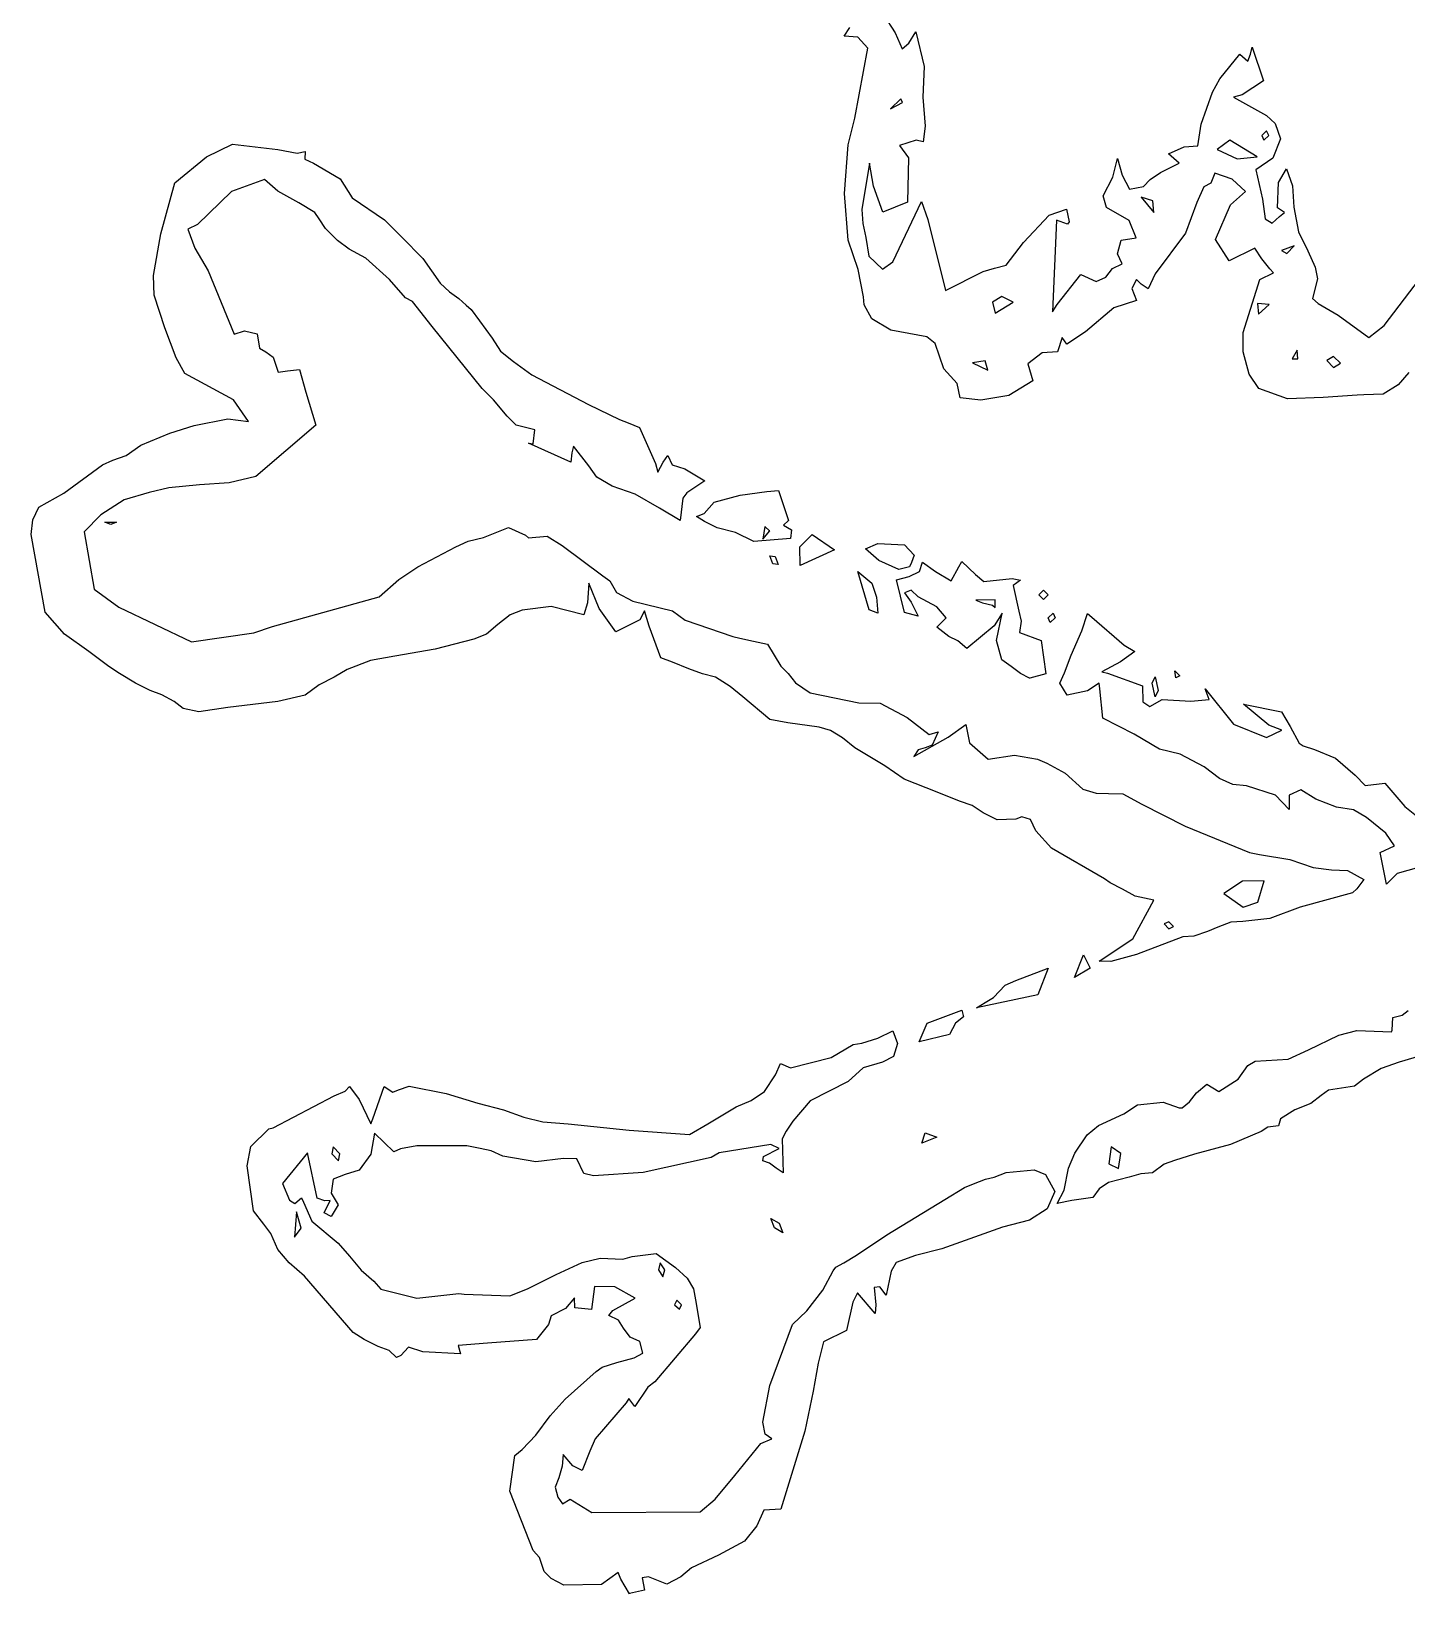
# Model space of a CAD drawing. Extents: x -16 to 63, y -3 to 108.
# Drawn here: x 42.223 to 44.127, y 84.247 to 86.411 of the extents above; entities that cross this region are included whole.
import ezdxf

# ---------------------------------------------------------------- set-up
doc = ezdxf.new("R2010")
doc.units = 0

msp = doc.modelspace()

# ---------------------------------------------------------------- linework, layer by layer
at = {"layer": 'Layer 1'}
for p, q in [((43.402701, 86.433961), (43.418759, 86.409097)), ((43.348147, 86.404519), (43.35619, 86.41657)), ((43.367225, 86.403108), (43.348147, 86.404519)), ((43.380998, 86.387586), (43.367225, 86.403108)), ((43.418759, 86.409097), (43.428411, 86.38666)), ((43.428411, 86.38666), (43.438063, 86.394929)), ((43.438063, 86.394929), (43.44763, 86.410565)), ((43.44763, 86.410565), (43.458947, 86.36235)), ((43.363302, 86.290874), (43.380998, 86.387586)), ((43.868486, 86.345377), (43.896426, 86.379322)), ((43.896426, 86.379322), (43.907432, 86.36967)), ((43.907432, 86.36967), (43.911045, 86.379322)), ((43.911045, 86.379322), (43.913303, 86.388974)), ((43.913303, 86.388974), (43.929079, 86.342362)), ((43.458947, 86.36235), (43.457254, 86.320098)), ((43.84286, 86.282435), (43.85858, 86.326947)), ((43.85858, 86.326947), (43.868486, 86.345377)), ((43.929079, 86.342362), (43.899454, 86.323087)), ((43.426791, 86.317519), (43.412341, 86.303746)), ((43.412341, 86.303746), (43.42902, 86.312636)), ((43.429049, 86.312636), (43.426791, 86.317519)), ((43.42902, 86.312636), (43.429049, 86.312636)), ((43.457254, 86.320098), (43.460359, 86.279721)), ((43.899454, 86.323087), (43.887516, 86.319785)), ((43.887516, 86.319785), (43.933163, 86.29461)), ((43.353876, 86.253917), (43.363302, 86.290874)), ((43.83826, 86.252667), (43.84286, 86.282435)), ((43.933163, 86.29461), (43.945355, 86.283632)), ((43.945355, 86.283632), (43.95241, 86.262381)), ((43.447913, 86.260304), (43.425137, 86.253164)), ((43.457819, 86.258046), (43.447913, 86.260304)), ((43.460359, 86.279721), (43.457819, 86.258046)), ((43.882484, 86.260301), (43.865042, 86.24746)), ((43.920129, 86.237356), (43.882484, 86.260301)), ((43.933365, 86.27317), (43.926564, 86.266736)), ((43.926564, 86.266736), (43.929386, 86.260301)), ((43.929386, 86.260301), (43.936188, 86.266736)), ((43.936188, 86.266736), (43.933365, 86.27317)), ((43.936188, 86.266736), (43.936188, 86.266736)), ((43.95241, 86.262381), (43.941855, 86.23557)), ((42.465274, 86.237091), (42.501147, 86.254758)), ((42.501147, 86.254758), (42.5639, 86.247617)), ((42.5639, 86.247617), (42.591049, 86.242312)), ((42.591049, 86.242312), (42.601915, 86.244852)), ((42.601915, 86.244852), (42.601633, 86.234184)), ((43.348909, 86.186396), (43.353876, 86.253917)), ((43.425137, 86.253164), (43.437611, 86.235863)), ((43.79762, 86.241321), (43.819097, 86.251255)), ((43.812352, 86.228282), (43.79762, 86.241321)), ((43.819097, 86.251255), (43.83826, 86.252667)), ((43.865042, 86.24746), (43.892587, 86.234619)), ((42.421541, 86.201268), (42.465274, 86.237091)), ((42.601633, 86.234184), (42.613486, 86.228567)), ((42.613486, 86.228567), (42.650443, 86.206977)), ((43.383292, 86.22839), (43.372935, 86.16412)), ((43.389078, 86.196536), (43.383292, 86.22839)), ((43.437611, 86.235863), (43.4362, 86.174638)), ((43.720545, 86.209091), (43.726979, 86.234802)), ((43.726979, 86.234802), (43.733414, 86.211631)), ((43.786415, 86.215639), (43.812352, 86.228282)), ((43.892587, 86.234619), (43.920132, 86.237441)), ((43.941855, 86.23557), (43.918459, 86.219398)), ((43.918459, 86.219398), (43.927659, 86.178572)), ((43.920132, 86.237441), (43.920129, 86.237356)), ((43.949927, 86.201472), (43.960933, 86.220634)), ((43.960933, 86.220634), (43.968977, 86.197238)), ((42.402209, 86.130569), (42.421541, 86.201268)), ((42.545592, 86.205637), (42.499745, 86.189353)), ((42.564105, 86.189692), (42.545592, 86.205637)), ((42.650443, 86.206977), (42.66684, 86.18059)), ((43.402088, 86.160442), (43.389078, 86.196536)), ((43.707167, 86.183381), (43.720545, 86.209091)), ((43.733414, 86.211631), (43.743574, 86.192356)), ((43.743574, 86.192356), (43.76285, 86.19625)), ((43.76285, 86.19625), (43.771966, 86.205902)), ((43.771966, 86.205902), (43.786415, 86.215639)), ((43.846357, 86.195841), (43.836705, 86.173884)), ((43.856093, 86.200667), (43.846357, 86.195841)), ((43.861851, 86.214411), (43.856093, 86.200667)), ((43.88584, 86.206198), (43.861851, 86.214411)), ((43.904184, 86.189067), (43.88584, 86.206198)), ((43.948516, 86.16638), (43.949927, 86.201472)), ((43.968977, 86.197238), (43.970952, 86.167656)), ((42.499745, 86.189353), (42.452946, 86.143574)), ((42.593019, 86.173351), (42.564105, 86.189692)), ((42.66684, 86.18059), (42.711589, 86.149861)), ((43.353791, 86.121702), (43.348909, 86.186396)), ((43.4362, 86.174638), (43.402088, 86.160442)), ((43.415748, 86.091984), (43.455524, 86.175409)), ((43.455524, 86.175409), (43.46433, 86.150206)), ((43.711485, 86.167012), (43.707167, 86.183381)), ((43.775659, 86.176289), (43.759431, 86.181284)), ((43.759431, 86.181284), (43.777267, 86.160344)), ((43.777267, 86.160344), (43.775574, 86.176317)), ((43.775574, 86.176317), (43.775659, 86.176289)), ((43.836705, 86.173884), (43.821154, 86.131582)), ((43.8833, 86.170723), (43.904184, 86.189067)), ((43.927659, 86.178572), (43.931102, 86.151253)), ((42.615427, 86.160228), (42.593019, 86.173351)), ((42.6211, 86.151309), (42.615427, 86.160228)), ((43.372935, 86.16412), (43.374346, 86.144844)), ((43.596847, 86.118535), (43.632133, 86.15635)), ((43.632133, 86.15635), (43.656291, 86.164648)), ((43.656291, 86.164648), (43.660101, 86.146981)), ((43.742809, 86.14895), (43.711485, 86.167012)), ((43.862415, 86.122695), (43.8833, 86.170723)), ((43.940924, 86.145411), (43.95131, 86.154668)), ((43.958167, 86.160256), (43.948516, 86.16638)), ((43.95131, 86.154668), (43.958167, 86.160256)), ((43.970952, 86.167656), (43.977613, 86.133388)), ((42.392077, 86.072648), (42.402209, 86.130569)), ((42.452946, 86.143574), (42.439428, 86.137026)), ((42.439428, 86.137026), (42.449278, 86.110751)), ((42.630272, 86.137988), (42.6211, 86.151309)), ((42.646641, 86.121281), (42.630272, 86.137988)), ((42.711589, 86.149861), (42.73586, 86.126155)), ((43.374346, 86.144844), (43.37841, 86.125568)), ((43.46433, 86.150206), (43.488742, 86.051945)), ((43.642152, 86.149662), (43.637044, 86.022704)), ((43.657561, 86.144158), (43.642152, 86.149662)), ((43.660101, 86.146981), (43.657561, 86.144158)), ((43.752461, 86.125074), (43.742809, 86.14895)), ((43.821154, 86.131582), (43.778863, 86.07499)), ((43.931102, 86.151253), (43.940924, 86.145411)), ((43.977613, 86.133388), (43.990454, 86.106831)), ((42.449278, 86.110751), (42.467622, 86.079089)), ((42.662756, 86.109512), (42.646641, 86.121281)), ((42.685842, 86.096756), (42.662756, 86.109512)), ((42.73586, 86.126155), (42.764782, 86.096313)), ((43.367564, 86.081116), (43.353791, 86.121702)), ((43.37841, 86.125568), (43.3827, 86.099858)), ((43.572745, 86.087054), (43.596847, 86.118535)), ((43.727005, 86.103061), (43.731831, 86.121659)), ((43.731831, 86.121659), (43.752461, 86.125074)), ((43.881437, 86.093013), (43.862415, 86.122695)), ((43.916788, 86.110624), (43.881437, 86.093013)), ((43.926553, 86.095864), (43.916788, 86.110624)), ((43.971528, 86.113729), (43.95372, 86.107266)), ((43.96134, 86.103541), (43.971528, 86.113729)), ((43.971528, 86.113729), (43.971528, 86.113729)), ((42.718543, 86.067227), (42.685842, 86.096756)), ((42.764782, 86.096313), (42.788856, 86.062231)), ((43.3827, 86.099858), (43.401411, 86.081711)), ((43.401411, 86.081711), (43.415748, 86.091984)), ((43.720006, 86.082571), (43.73344, 86.089062)), ((43.73344, 86.089062), (43.727005, 86.103061)), ((43.937672, 86.081978), (43.926553, 86.095864)), ((43.95372, 86.107266), (43.96134, 86.103541)), ((43.990454, 86.106831), (44.00036, 86.084479)), ((42.392924, 86.045386), (42.392077, 86.072648)), ((42.467622, 86.079089), (42.503577, 85.991656)), ((42.740895, 86.042053), (42.718543, 86.067227)), ((43.375015, 86.043371), (43.367564, 86.081116)), ((43.488742, 86.051945), (43.540628, 86.07822)), ((43.540628, 86.07822), (43.556687, 86.083215)), ((43.556687, 86.083215), (43.572745, 86.087054)), ((43.64345, 86.032581), (43.675866, 86.074133)), ((43.675866, 86.074133), (43.697174, 86.064481)), ((43.697174, 86.064481), (43.710495, 86.070464)), ((43.710495, 86.070464), (43.720006, 86.082571)), ((43.753125, 86.067314), (43.74669, 86.05484)), ((43.759559, 86.060879), (43.753125, 86.067314)), ((43.778863, 86.07499), (43.769211, 86.054445)), ((43.900701, 85.993716), (43.923787, 86.067303)), ((43.923787, 86.067303), (43.943006, 86.076334)), ((43.943006, 86.076334), (43.937672, 86.081978)), ((44.003577, 86.068139), (43.996888, 86.041045)), ((44.00036, 86.084479), (44.003577, 86.068139)), ((44.096273, 86.003809), (44.145205, 86.067605)), ((42.407458, 86.000552), (42.392924, 86.045386)), ((42.788856, 86.062231), (42.80181, 86.050378)), ((42.80181, 86.050378), (42.814651, 86.040811)), ((43.74669, 86.05484), (43.753125, 86.038386)), ((43.769211, 86.054445), (43.759559, 86.060879)), ((42.750406, 86.036775), (42.740895, 86.042053)), ((42.777725, 86.002031), (42.750406, 86.036775)), ((42.814651, 86.040811), (42.825008, 86.031836)), ((42.825008, 86.031836), (42.831556, 86.025881)), ((42.831556, 86.025881), (42.84324, 86.010077)), ((43.376143, 86.032364), (43.375015, 86.043371)), ((43.386755, 86.012948), (43.376143, 86.032364)), ((43.566705, 86.043656), (43.553751, 86.035867)), ((43.553751, 86.035867), (43.557646, 86.020768)), ((43.557646, 86.020768), (43.58234, 86.035895)), ((43.582369, 86.035895), (43.566705, 86.043656)), ((43.58234, 86.035895), (43.582369, 86.035895)), ((43.637044, 86.022704), (43.64345, 86.032581)), ((43.721826, 86.028283), (43.682462, 85.994989)), ((43.753125, 86.038386), (43.721826, 86.028283)), ((43.936933, 86.032536), (43.920733, 86.03423)), ((43.920733, 86.03423), (43.922144, 86.019272)), ((43.922144, 86.019272), (43.936876, 86.03248)), ((43.936876, 86.03248), (43.936933, 86.032536)), ((43.996888, 86.041045), (44.004593, 86.034187)), ((44.004593, 86.034187), (44.032307, 86.01779)), ((42.423404, 85.958995), (42.407458, 86.000552)), ((42.846999, 85.916244), (42.777725, 86.002031)), ((42.84324, 86.010077), (42.860794, 85.986173)), ((43.413143, 85.997143), (43.386755, 86.012948)), ((44.032307, 86.01779), (44.075106, 85.987045)), ((44.075106, 85.987045), (44.096273, 86.003809)), ((42.503577, 85.991656), (42.517857, 85.996369)), ((42.517857, 85.996369), (42.535496, 85.99208)), ((42.535496, 85.99208), (42.538883, 85.972042)), ((42.860794, 85.986173), (42.872506, 85.968167)), ((43.462752, 85.987858), (43.413143, 85.997143)), ((43.474436, 85.978714), (43.462752, 85.987858)), ((43.650289, 85.986946), (43.643854, 85.967275)), ((43.656723, 85.977689), (43.650289, 85.986946)), ((43.682462, 85.994989), (43.656723, 85.977689)), ((43.900823, 85.9673), (43.900701, 85.993716)), ((42.435426, 85.936897), (42.423404, 85.958995)), ((42.538883, 85.972042), (42.547519, 85.967018)), ((42.547519, 85.967018), (42.557735, 85.95985)), ((42.557735, 85.95985), (42.564283, 85.939163)), ((42.872506, 85.968167), (42.890343, 85.953774)), ((43.48612, 85.943583), (43.474436, 85.978714)), ((43.622321, 85.965864), (43.602875, 85.950257)), ((43.643854, 85.967275), (43.622321, 85.965864)), ((43.909318, 85.935991), (43.900823, 85.9673)), ((43.975414, 85.969426), (43.968838, 85.95746)), ((43.968838, 85.95746), (43.976571, 85.957437)), ((43.975442, 85.969432), (43.975414, 85.969426)), ((43.976571, 85.957437), (43.975442, 85.969432)), ((44.026149, 85.960621), (44.016497, 85.954892)), ((44.035801, 85.951195), (44.026149, 85.960621)), ((42.502618, 85.900569), (42.435426, 85.936897)), ((42.564283, 85.939163), (42.57735, 85.940856)), ((42.57735, 85.940856), (42.593888, 85.94255)), ((42.593888, 85.94255), (42.603004, 85.911209)), ((42.890343, 85.953774), (42.91563, 85.935119)), ((43.50469, 85.923037), (43.48612, 85.943583)), ((43.543439, 85.954553), (43.526195, 85.951731)), ((43.526195, 85.951731), (43.547334, 85.941571)), ((43.547334, 85.941712), (43.543439, 85.954553)), ((43.547334, 85.941571), (43.547334, 85.941712)), ((43.602875, 85.950257), (43.609367, 85.927002)), ((43.922497, 85.916263), (43.909318, 85.935991)), ((44.016497, 85.954892), (44.026149, 85.945465)), ((44.026149, 85.945465), (44.035801, 85.951195)), ((44.035801, 85.951195), (44.035801, 85.951195)), ((44.130458, 85.938672), (44.115275, 85.921428)), ((42.862634, 85.900665), (42.846999, 85.916244)), ((42.91563, 85.935119), (42.994119, 85.893914)), ((43.508839, 85.903592), (43.50469, 85.923037)), ((43.609367, 85.927002), (43.576366, 85.906541)), ((43.962048, 85.901898), (43.922497, 85.916263)), ((44.115275, 85.921428), (44.094927, 85.90853)), ((42.523361, 85.870676), (42.502618, 85.900569)), ((42.603004, 85.911209), (42.61672, 85.865492)), ((42.881741, 85.878172), (42.862634, 85.900665)), ((42.994119, 85.893914), (43.037019, 85.873538)), ((43.508949, 85.903239), (43.508839, 85.903592)), ((43.537804, 85.900106), (43.508949, 85.903239)), ((43.576366, 85.906541), (43.537804, 85.900106)), ((44.011471, 85.903874), (43.962048, 85.901898)), ((44.058915, 85.907119), (44.011471, 85.903874)), ((44.068059, 85.907401), (44.058915, 85.907119)), ((44.094927, 85.90853), (44.068059, 85.907401)), ((42.448279, 85.864891), (42.494605, 85.874514)), ((42.494605, 85.874514), (42.523361, 85.870676)), ((42.89413, 85.865303), (42.881741, 85.878172)), ((43.037019, 85.873538), (43.049155, 85.868712)), ((42.374449, 85.837938), (42.414536, 85.854335)), ((42.414536, 85.854335), (42.448279, 85.864891)), ((42.61672, 85.865492), (42.533456, 85.794363)), ((42.919756, 85.859235), (42.89413, 85.865303)), ((42.917498, 85.839592), (42.919756, 85.859235)), ((43.049155, 85.868712), (43.064677, 85.862108)), ((43.064677, 85.862108), (43.086916, 85.812578)), ((42.353932, 85.823489), (42.374449, 85.837938)), ((42.969692, 85.814446), (42.911063, 85.840721)), ((42.911063, 85.840721), (42.917498, 85.839592)), ((42.973361, 85.83646), (42.971103, 85.827033)), ((42.994612, 85.809253), (42.973361, 85.83646)), ((42.267659, 85.77108), (42.321476, 85.810619)), ((42.321476, 85.810619), (42.335785, 85.817054)), ((42.335785, 85.817054), (42.353932, 85.823489)), ((42.971103, 85.827033), (42.969692, 85.814446)), ((43.005873, 85.793505), (42.994612, 85.809253)), ((43.086916, 85.812578), (43.090105, 85.800471)), ((43.090105, 85.800471), (43.097471, 85.814271)), ((43.097471, 85.814271), (43.103906, 85.823528)), ((43.103906, 85.823528), (43.11034, 85.810687)), ((43.11034, 85.810687), (43.127895, 85.805127)), ((42.496877, 85.78553), (42.455517, 85.78299)), ((42.533456, 85.794363), (42.496877, 85.78553)), ((43.027181, 85.780918), (43.005873, 85.793505)), ((43.127895, 85.805127), (43.155327, 85.78842)), ((43.155327, 85.78842), (43.13035, 85.771882)), ((42.233096, 85.751804), (42.267659, 85.77108)), ((42.385834, 85.772209), (42.351307, 85.761964)), ((42.412984, 85.778559), (42.385834, 85.772209)), ((42.455517, 85.78299), (42.412984, 85.778559)), ((43.058714, 85.769968), (43.027181, 85.780918)), ((43.092569, 85.750608), (43.058714, 85.769968)), ((43.124903, 85.7646), (43.121178, 85.73359)), ((43.13035, 85.771882), (43.124903, 85.7646)), ((43.168098, 85.758649), (43.204321, 85.768752)), ((43.204321, 85.768752), (43.24108, 85.773522)), ((43.24108, 85.773522), (43.257223, 85.775215)), ((43.257223, 85.775215), (43.271363, 85.733438)), ((42.224573, 85.734137), (42.233096, 85.751804)), ((42.319057, 85.74108), (42.296, 85.717571)), ((42.351307, 85.761964), (42.319057, 85.74108)), ((43.121178, 85.73359), (43.092569, 85.750608)), ((43.144052, 85.738865), (43.154495, 85.743239)), ((43.154495, 85.743239), (43.168098, 85.758649)), ((42.222597, 85.714212), (42.224573, 85.734137)), ((42.332574, 85.727943), (42.32453, 85.731188)), ((42.32453, 85.731188), (42.324559, 85.731188)), ((42.324559, 85.731188), (42.340617, 85.731188)), ((42.340617, 85.731188), (42.332574, 85.727943)), ((42.848943, 85.709985), (42.883346, 85.723898)), ((42.883346, 85.723898), (42.906996, 85.71323)), ((43.154805, 85.731866), (43.144052, 85.738865)), ((43.172613, 85.723371), (43.154805, 85.731866)), ((43.197787, 85.716908), (43.172613, 85.723371)), ((43.238286, 85.72529), (43.235746, 85.707623)), ((43.24506, 85.718912), (43.238286, 85.72529)), ((43.271363, 85.733438), (43.264505, 85.727003)), ((43.264505, 85.727003), (43.275568, 85.720568)), ((43.275568, 85.720568), (43.273874, 85.708376)), ((42.241929, 85.606364), (42.222597, 85.714212)), ((42.296, 85.717571), (42.309829, 85.638238)), ((42.810617, 85.696777), (42.827607, 85.704707)), ((42.827607, 85.704707), (42.848943, 85.709985)), ((42.906996, 85.71323), (42.911004, 85.709533)), ((42.911004, 85.709533), (42.936827, 85.711791)), ((42.936827, 85.711791), (42.957712, 85.698724)), ((42.957712, 85.698724), (43.01395, 85.656741)), ((43.223413, 85.704349), (43.197787, 85.716908)), ((43.273874, 85.708376), (43.223286, 85.704397)), ((43.223286, 85.704397), (43.223413, 85.704349)), ((43.235746, 85.707623), (43.245172, 85.718912)), ((43.245172, 85.718912), (43.24506, 85.718912)), ((43.286897, 85.696943), (43.304225, 85.714074)), ((43.304225, 85.714074), (43.3351, 85.692964)), ((43.377891, 85.694008), (43.39488, 85.701741)), ((43.39488, 85.701741), (43.43206, 85.699766)), ((43.43206, 85.699766), (43.445042, 85.685542)), ((42.757828, 85.669373), (42.810617, 85.696777)), ((43.249547, 85.673378), (43.245257, 85.6843)), ((43.245257, 85.6843), (43.252849, 85.683453)), ((43.252849, 85.683453), (43.257139, 85.672531)), ((43.287461, 85.671205), (43.286897, 85.696943)), ((43.3351, 85.692964), (43.287413, 85.671205)), ((43.396376, 85.678119), (43.377891, 85.694008)), ((43.396387, 85.678204), (43.396376, 85.678119)), ((43.423791, 85.66573), (43.396387, 85.678204)), ((43.445042, 85.685542), (43.441543, 85.675128)), ((43.506973, 85.669387), (43.51115, 85.676556)), ((43.51115, 85.676556), (43.530002, 85.658522)), ((42.731525, 85.651706), (42.757828, 85.669373)), ((43.01395, 85.656741), (43.023602, 85.649996)), ((43.257139, 85.672531), (43.249547, 85.673378)), ((43.249547, 85.673378), (43.249547, 85.673378)), ((43.287413, 85.671205), (43.287461, 85.671205)), ((43.382901, 85.609759), (43.367322, 85.662586)), ((43.367322, 85.662586), (43.386655, 85.646612)), ((43.421008, 85.651071), (43.438478, 85.655982)), ((43.439003, 85.669145), (43.423791, 85.66573)), ((43.438478, 85.655982), (43.452815, 85.662783)), ((43.441543, 85.675128), (43.439003, 85.669145)), ((43.452815, 85.662783), (43.456681, 85.675624)), ((43.456681, 85.675624), (43.474941, 85.662783)), ((43.474941, 85.662783), (43.496672, 85.649914)), ((43.496672, 85.649914), (43.506973, 85.669387)), ((43.530002, 85.658522), (43.541856, 85.648898)), ((42.309829, 85.638238), (42.343664, 85.6136)), ((42.704431, 85.627604), (42.731525, 85.651706)), ((42.994559, 85.646697), (42.992866, 85.619265)), ((43.00915, 85.611351), (42.994559, 85.646697)), ((43.023602, 85.649996), (43.033254, 85.633627)), ((43.033254, 85.633627), (43.055719, 85.621491)), ((43.386655, 85.646612), (43.393089, 85.627336)), ((43.432043, 85.606057), (43.421008, 85.651071)), ((43.441328, 85.637073), (43.431676, 85.633404)), ((43.431676, 85.633404), (43.441328, 85.620083)), ((43.45098, 85.627506), (43.441328, 85.637073)), ((43.541856, 85.648898), (43.581107, 85.653103)), ((43.581107, 85.653103), (43.592368, 85.650563)), ((43.592368, 85.650563), (43.582292, 85.643451)), ((43.582292, 85.643451), (43.590279, 85.607917)), ((43.618041, 85.630531), (43.624476, 85.636966)), ((43.624476, 85.636966), (43.63091, 85.630531)), ((42.343664, 85.6136), (42.444437, 85.56545)), ((42.556496, 85.586363), (42.704431, 85.627604)), ((42.942382, 85.614128), (42.902605, 85.608992)), ((42.987616, 85.602529), (42.942382, 85.614128)), ((42.992866, 85.619265), (42.987616, 85.602529)), ((43.03232, 85.57939), (43.00915, 85.611351)), ((43.055719, 85.621491), (43.110391, 85.608227)), ((43.393089, 85.627336), (43.394782, 85.604928)), ((43.441328, 85.620083), (43.45098, 85.600779)), ((43.476691, 85.613818), (43.45098, 85.627506)), ((43.489532, 85.598493), (43.476691, 85.613818)), ((43.557259, 85.623726), (43.530646, 85.623162)), ((43.530646, 85.623162), (43.539903, 85.619352)), ((43.539903, 85.619352), (43.55376, 85.616078)), ((43.55376, 85.616078), (43.557626, 85.61303)), ((43.557344, 85.623755), (43.557259, 85.623726)), ((43.557626, 85.61303), (43.557344, 85.623755)), ((43.624476, 85.624096), (43.618041, 85.630531)), ((43.618041, 85.630531), (43.618041, 85.630531)), ((43.63091, 85.630531), (43.624476, 85.624096)), ((42.268543, 85.576028), (42.241929, 85.606364)), ((42.868795, 85.589321), (42.852906, 85.576085)), ((42.886011, 85.602867), (42.868795, 85.589321)), ((42.902605, 85.608992), (42.886011, 85.602867)), ((43.065295, 85.596041), (43.03232, 85.57939)), ((43.07173, 85.608148), (43.065295, 85.596041)), ((43.078249, 85.586868), (43.07173, 85.608148)), ((43.110391, 85.608227), (43.128058, 85.595188)), ((43.128058, 85.595188), (43.193937, 85.572808)), ((43.382986, 85.609754), (43.382901, 85.609759)), ((43.394782, 85.604928), (43.382986, 85.609754)), ((43.45098, 85.600779), (43.432043, 85.606057)), ((43.476691, 85.585652), (43.489532, 85.598493)), ((43.5669, 85.604908), (43.556063, 85.587297)), ((43.559224, 85.567415), (43.5669, 85.604908)), ((43.590279, 85.607917), (43.593497, 85.593947)), ((43.593497, 85.593947), (43.591239, 85.578227)), ((43.630904, 85.598414), (43.637706, 85.604849)), ((43.633726, 85.59198), (43.630904, 85.598414)), ((43.630904, 85.598414), (43.630904, 85.598414)), ((43.640528, 85.598414), (43.633726, 85.59198)), ((43.637706, 85.604849), (43.640528, 85.598414)), ((43.677326, 85.580551), (43.685087, 85.604427)), ((43.685087, 85.604427), (43.691409, 85.599516)), ((43.691409, 85.599516), (43.735859, 85.56077)), ((42.302206, 85.551926), (42.268543, 85.576028)), ((42.444437, 85.56545), (42.530786, 85.577783)), ((42.530786, 85.577783), (42.556496, 85.586363)), ((42.835267, 85.569057), (42.781766, 85.555115)), ((42.852906, 85.576085), (42.835267, 85.569057)), ((43.09459, 85.543118), (43.078249, 85.586868)), ((43.193937, 85.572808), (43.203674, 85.57055)), ((43.203674, 85.57055), (43.222865, 85.56643)), ((43.493144, 85.572783), (43.476691, 85.585652)), ((43.505731, 85.566546), (43.493144, 85.572783)), ((43.556063, 85.587297), (43.518008, 85.556245)), ((43.591239, 85.578227), (43.621324, 85.567107)), ((43.662792, 85.546718), (43.677326, 85.580551)), ((42.330203, 85.531042), (42.302206, 85.551926)), ((42.781766, 85.555115), (42.726262, 85.54552)), ((43.222865, 85.56643), (43.241971, 85.562253)), ((43.241971, 85.562253), (43.260711, 85.531538)), ((43.518008, 85.556245), (43.505731, 85.566546)), ((43.566646, 85.540632), (43.559224, 85.567415)), ((43.621324, 85.567107), (43.627646, 85.521054)), ((43.65362, 85.522391), (43.662792, 85.546718)), ((43.75093, 85.552078), (43.730836, 85.53743)), ((43.735859, 85.56077), (43.75093, 85.552078)), ((42.344652, 85.52139), (42.330203, 85.531042)), ((42.659926, 85.527034), (42.64223, 85.516338)), ((42.692531, 85.539509), (42.659926, 85.527034)), ((42.726262, 85.54552), (42.692531, 85.539509)), ((43.110592, 85.537051), (43.09459, 85.543118)), ((43.13317, 85.527794), (43.110592, 85.537051)), ((43.152248, 85.521049), (43.13317, 85.527794)), ((43.260711, 85.531538), (43.270814, 85.521435)), ((43.579487, 85.53098), (43.566646, 85.540632)), ((43.592328, 85.521328), (43.579487, 85.53098)), ((43.730836, 85.53743), (43.705041, 85.523884)), ((43.80739, 85.515319), (43.806261, 85.525225)), ((43.806261, 85.525225), (43.813119, 85.518367)), ((42.366863, 85.508013), (42.344652, 85.52139)), ((42.387099, 85.497994), (42.366863, 85.508013)), ((42.621148, 85.506009), (42.601872, 85.491644)), ((42.64223, 85.516338), (42.621148, 85.506009)), ((43.17031, 85.516223), (43.152248, 85.521049)), ((43.190545, 85.503664), (43.17031, 85.516223)), ((43.208212, 85.489214), (43.190545, 85.503664)), ((43.270814, 85.521435), (43.28072, 85.508594)), ((43.28072, 85.508594), (43.301181, 85.494906)), ((43.605198, 85.514893), (43.592328, 85.521328)), ((43.605378, 85.514902), (43.605198, 85.514893)), ((43.627646, 85.521054), (43.605378, 85.514902)), ((43.647044, 85.507941), (43.65362, 85.522391)), ((43.657063, 85.491628), (43.647044, 85.507941)), ((43.701315, 85.507941), (43.685087, 85.497555)), ((43.702162, 85.500236), (43.701315, 85.507941)), ((43.705041, 85.523884), (43.713084, 85.521908)), ((43.713084, 85.521908), (43.761505, 85.50458)), ((43.761505, 85.50458), (43.761787, 85.48203)), ((43.774853, 85.508318), (43.779143, 85.517038)), ((43.779002, 85.489183), (43.774853, 85.508318)), ((43.779143, 85.517038), (43.783291, 85.497904)), ((43.807419, 85.515291), (43.80739, 85.515319)), ((43.813119, 85.518367), (43.807419, 85.515291)), ((42.403552, 85.492095), (42.387099, 85.497994)), ((42.420288, 85.482838), (42.403552, 85.492095)), ((42.433044, 85.473186), (42.420288, 85.482838)), ((42.563925, 85.482669), (42.494831, 85.474428)), ((42.601872, 85.491644), (42.563925, 85.482669)), ((43.245251, 85.457763), (43.208212, 85.489214)), ((43.301181, 85.494906), (43.368438, 85.480964)), ((43.368438, 85.480964), (43.398367, 85.4804)), ((43.685087, 85.497555), (43.657063, 85.491628)), ((43.706367, 85.459661), (43.702162, 85.500236)), ((43.761787, 85.48203), (43.771439, 85.475906)), ((43.771439, 85.475906), (43.78857, 85.485558)), ((43.783291, 85.497904), (43.779002, 85.489183)), ((43.779002, 85.489183), (43.779002, 85.489183)), ((43.78857, 85.485558), (43.828465, 85.4833)), ((43.828465, 85.4833), (43.853752, 85.485276)), ((43.853752, 85.485276), (43.848361, 85.500431)), ((43.848361, 85.500431), (43.887288, 85.45124)), ((42.454663, 85.468417), (42.433044, 85.473186)), ((42.494831, 85.474428), (42.454663, 85.468417)), ((43.398367, 85.4804), (43.435536, 85.460475)), ((43.435536, 85.460475), (43.4661, 85.437051)), ((43.74975, 85.43762), (43.706367, 85.459661)), ((43.936463, 85.449857), (43.9011, 85.479044)), ((43.9011, 85.479044), (43.954051, 85.468348)), ((43.954051, 85.468348), (43.965904, 85.448056)), ((43.270538, 85.45336), (43.245251, 85.457763)), ((43.313687, 85.447321), (43.270538, 85.45336)), ((43.329604, 85.442608), (43.313687, 85.447321)), ((43.346002, 85.43225), (43.329604, 85.442608)), ((43.4661, 85.437051), (43.478518, 85.440437)), ((43.478518, 85.440437), (43.470108, 85.42198)), ((43.492511, 85.433325), (43.516923, 85.450654)), ((43.516923, 85.450654), (43.521749, 85.425423)), ((43.887288, 85.45124), (43.933048, 85.432613)), ((43.933048, 85.432613), (43.954468, 85.442999)), ((43.954468, 85.442999), (43.936463, 85.449857)), ((43.965904, 85.448056), (43.978519, 85.424999)), ((43.363302, 85.41845), (43.346002, 85.43225)), ((43.40445, 85.39367), (43.363302, 85.41845)), ((43.444623, 85.406542), (43.492511, 85.433325)), ((43.460682, 85.418621), (43.450607, 85.415686)), ((43.470108, 85.42198), (43.460682, 85.418621)), ((43.521749, 85.425423), (43.547601, 85.402676)), ((43.784932, 85.416509), (43.74975, 85.43762)), ((43.813673, 85.409736), (43.784932, 85.416509)), ((43.978519, 85.424999), (43.983853, 85.421386)), ((43.983853, 85.421386), (43.999488, 85.416363)), ((43.999488, 85.416363), (44.028673, 85.404142)), ((43.450607, 85.415686), (43.444623, 85.406542)), ((43.547601, 85.402676), (43.584151, 85.408433)), ((43.584151, 85.408433), (43.61609, 85.402761)), ((43.61609, 85.402761), (43.628931, 85.39706)), ((43.628931, 85.39706), (43.654472, 85.383259)), ((43.846691, 85.392267), (43.813673, 85.409736)), ((44.028673, 85.404142), (44.055964, 85.380633)), ((43.431289, 85.375185), (43.40445, 85.39367)), ((43.477286, 85.356869), (43.431289, 85.375185)), ((43.654472, 85.383259), (43.678998, 85.36133)), ((43.867998, 85.376208), (43.846691, 85.392267)), ((43.886682, 85.367516), (43.867998, 85.376208)), ((44.055964, 85.380633), (44.069877, 85.366183)), ((43.508206, 85.344451), (43.477286, 85.356869)), ((43.678998, 85.36133), (43.697088, 85.355912)), ((43.697088, 85.355912), (43.714557, 85.355347)), ((43.714557, 85.355347), (43.734115, 85.354783)), ((43.734115, 85.354783), (43.76056, 85.340503)), ((43.905308, 85.365822), (43.886682, 85.367516)), ((43.945745, 85.352953), (43.905308, 85.365822)), ((43.9644, 85.333), (43.945745, 85.352953)), ((43.964443, 85.352977), (43.9644, 85.333)), ((43.980501, 85.360089), (43.964443, 85.352977)), ((44.001301, 85.347248), (43.980501, 85.360089)), ((44.069877, 85.366183), (44.097253, 85.369373)), ((44.097253, 85.369373), (44.1246, 85.337213)), ((43.525562, 85.338637), (43.508206, 85.344451)), ((43.540802, 85.328562), (43.525562, 85.338637)), ((43.76056, 85.340503), (43.820583, 85.310051)), ((44.03015, 85.336298), (44.001301, 85.347248)), ((44.053602, 85.332403), (44.03015, 85.336298)), ((44.07158, 85.321848), (44.053602, 85.332403)), ((44.1246, 85.337213), (44.149972, 85.316893)), ((43.560191, 85.31891), (43.540802, 85.328562)), ((43.585902, 85.319757), (43.560191, 85.31891)), ((43.594538, 85.32303), (43.585902, 85.319757)), ((43.606532, 85.319249), (43.594538, 85.32303)), ((43.613785, 85.303303), (43.606532, 85.319249)), ((43.820583, 85.310051), (43.909409, 85.273283)), ((44.098447, 85.300174), (44.07158, 85.321848)), ((43.635516, 85.279568), (43.613785, 85.303303)), ((44.110639, 85.282761), (44.098447, 85.300174)), ((43.708736, 85.237139), (43.635516, 85.279568)), ((43.909409, 85.273283), (43.923407, 85.270743)), ((43.923407, 85.270743), (43.965515, 85.263687)), ((44.090743, 85.27356), (44.110639, 85.282761)), ((44.099153, 85.229612), (44.090743, 85.27356)), ((43.965515, 85.263687), (43.997877, 85.252596)), ((43.997877, 85.252596), (44.023023, 85.249717)), ((44.023023, 85.249717), (44.045516, 85.248588)), ((44.045516, 85.248588), (44.06801, 85.236227)), ((44.114139, 85.244486), (44.099153, 85.229612)), ((44.143656, 85.25267), (44.114139, 85.244486)), ((43.716779, 85.231664), (43.708736, 85.237139)), ((43.733741, 85.222576), (43.716779, 85.231664)), ((43.751408, 85.21284), (43.733741, 85.222576)), ((43.900035, 85.233984), (43.874014, 85.216514)), ((43.929843, 85.234252), (43.900035, 85.233984)), ((43.921292, 85.204664), (43.929843, 85.234252)), ((44.058301, 85.223358), (44.052262, 85.217488)), ((44.06801, 85.236227), (44.058301, 85.223358)), ((43.748114, 85.153912), (43.777259, 85.207562)), ((43.777259, 85.207562), (43.751408, 85.21284)), ((43.874014, 85.216514), (43.900853, 85.197775)), ((43.900853, 85.197775), (43.921286, 85.204661)), ((43.921286, 85.204661), (43.921292, 85.204664)), ((44.052262, 85.217488), (43.979984, 85.197873)), ((43.900415, 85.178033), (43.883877, 85.177186)), ((43.937792, 85.182125), (43.900415, 85.178033)), ((43.979984, 85.197873), (43.937792, 85.182125)), ((43.817357, 85.156641), (43.753084, 85.132257)), ((43.798006, 85.177587), (43.791571, 85.174765)), ((43.791571, 85.174765), (43.798006, 85.167964)), ((43.804441, 85.170786), (43.798006, 85.177587)), ((43.798006, 85.167964), (43.804441, 85.170786)), ((43.804441, 85.170786), (43.804441, 85.170786)), ((43.83254, 85.157769), (43.817357, 85.156641)), ((43.85159, 85.163978), (43.83254, 85.157769)), ((43.865617, 85.170074), (43.85159, 85.163978)), ((43.883877, 85.177186), (43.865617, 85.170074)), ((43.70139, 85.123147), (43.748114, 85.153912)), ((43.585917, 85.096025), (43.63076, 85.113297)), ((43.63076, 85.113297), (43.616451, 85.076202)), ((43.688763, 85.11304), (43.667144, 85.100397)), ((43.667145, 85.1004), (43.679619, 85.131836)), ((43.679619, 85.131836), (43.688763, 85.11304)), ((43.701462, 85.123028), (43.70139, 85.123147)), ((43.717521, 85.122463), (43.701462, 85.123028)), ((43.753084, 85.132257), (43.717521, 85.122463)), ((43.571468, 85.089562), (43.585917, 85.096025)), ((43.667144, 85.100397), (43.667145, 85.1004)), ((43.616451, 85.076202), (43.531482, 85.058253)), ((43.543499, 85.065573), (43.554901, 85.072685)), ((43.554901, 85.072685), (43.571468, 85.089562)), ((43.463031, 85.037049), (43.51124, 85.055027)), ((43.51124, 85.055027), (43.513497, 85.045713)), ((43.531477, 85.058292), (43.543499, 85.065573)), ((43.531482, 85.058253), (43.531477, 85.058292)), ((44.121011, 85.048008), (44.129139, 85.054499)), ((43.394915, 85.016279), (43.415856, 85.026411)), ((43.415856, 85.026411), (43.422206, 85.008744)), ((43.452137, 85.011085), (43.463031, 85.037049)), ((43.502434, 85.036852), (43.494363, 85.021301)), ((43.513497, 85.045713), (43.502434, 85.036852)), ((44.033172, 85.020265), (44.058036, 85.0267)), ((44.058036, 85.0267), (44.106251, 85.025007)), ((44.106251, 85.025007), (44.10738, 85.027265)), ((44.10738, 85.027265), (44.108226, 85.044875)), ((44.108226, 85.044875), (44.121011, 85.048008)), ((43.330461, 84.989637), (43.360992, 85.007558)), ((43.360992, 85.007558), (43.372873, 85.009252)), ((43.372873, 85.009252), (43.394915, 85.016279)), ((43.422206, 85.008744), (43.416702, 84.991077)), ((43.452202, 85.011056), (43.452137, 85.011085)), ((43.494363, 85.021301), (43.452202, 85.011056)), ((43.991511, 84.999974), (44.033172, 85.020265)), ((43.274051, 84.975159), (43.330461, 84.989637)), ((43.416702, 84.991077), (43.401237, 84.983033)), ((43.907547, 84.978214), (43.917368, 84.984592)), ((43.917368, 84.984592), (43.963289, 84.987132)), ((43.963289, 84.987132), (43.991511, 84.999974)), ((44.175389, 85.000538), (44.116834, 84.982871)), ((43.237926, 84.942337), (43.253251, 84.96562)), ((43.253251, 84.96562), (43.26025, 84.981312)), ((43.26025, 84.981312), (43.274051, 84.975159)), ((43.374454, 84.97499), (43.353739, 84.956251)), ((43.401237, 84.983033), (43.374454, 84.97499)), ((43.894141, 84.959334), (43.907547, 84.978214)), ((44.091914, 84.974319), (44.067445, 84.959277)), ((44.116834, 84.982871), (44.091914, 84.974319)), ((42.642096, 84.936331), (42.657195, 84.942766)), ((42.657195, 84.942766), (42.663122, 84.949201)), ((42.663122, 84.949201), (42.676894, 84.931533)), ((42.695549, 84.904621), (42.711353, 84.949223)), ((42.711353, 84.949223), (42.723432, 84.941519)), ((42.723432, 84.941519), (42.731137, 84.944567)), ((42.731137, 84.944567), (42.74601, 84.949675)), ((42.74601, 84.949675), (42.797234, 84.939487)), ((43.21961, 84.929806), (43.237926, 84.942337)), ((43.353739, 84.956251), (43.301161, 84.92927)), ((43.826634, 84.928035), (43.836286, 84.940622)), ((43.836286, 84.940622), (43.850736, 84.952419)), ((43.850736, 84.952419), (43.86733, 84.942344)), ((43.86733, 84.942344), (43.894141, 84.959334)), ((44.018818, 84.94415), (44.008743, 84.937066)), ((44.054943, 84.949653), (44.018818, 84.94415)), ((44.067445, 84.959277), (44.054943, 84.949653)), ((42.557472, 84.892034), (42.642096, 84.936331)), ((42.676894, 84.931533), (42.692727, 84.897791)), ((42.797234, 84.939487), (42.840986, 84.926025)), ((42.840986, 84.926025), (42.876529, 84.917106)), ((43.159564, 84.897718), (43.198697, 84.920945)), ((43.198697, 84.920945), (43.21961, 84.929806)), ((43.301161, 84.92927), (43.277397, 84.901358)), ((43.735434, 84.911519), (43.75454, 84.923937)), ((43.75454, 84.923937), (43.789888, 84.927832)), ((43.789888, 84.927832), (43.812438, 84.919789)), ((43.812438, 84.919789), (43.816248, 84.919794)), ((43.816248, 84.919794), (43.826634, 84.928035)), ((43.994434, 84.925862), (43.972252, 84.916887)), ((44.008743, 84.937066), (43.994434, 84.925862)), ((42.692727, 84.897791), (42.695549, 84.904621)), ((42.876529, 84.917106), (42.904667, 84.906636)), ((42.904667, 84.906636), (42.931083, 84.900399)), ((42.931083, 84.900399), (42.965918, 84.897577)), ((42.965918, 84.897577), (43.050691, 84.888912)), ((43.134192, 84.882816), (43.159564, 84.897718)), ((43.277397, 84.901358), (43.267802, 84.88736)), ((43.700627, 84.895235), (43.735434, 84.911519)), ((43.952468, 84.904498), (43.949646, 84.894846)), ((43.972252, 84.916887), (43.952468, 84.904498)), ((42.526851, 84.866126), (42.551545, 84.890905)), ((42.551545, 84.890905), (42.557472, 84.892034)), ((42.698046, 84.884854), (42.692966, 84.855605)), ((42.72466, 84.859031), (42.698046, 84.884854)), ((43.050691, 84.888912), (43.134192, 84.882816)), ((43.267802, 84.88736), (43.262411, 84.876861)), ((43.262411, 84.876861), (43.263823, 84.829903)), ((43.455783, 84.870676), (43.460609, 84.885126)), ((43.476667, 84.879087), (43.455783, 84.870676)), ((43.460609, 84.885126), (43.476667, 84.879087)), ((43.667833, 84.856853), (43.684738, 84.882366)), ((43.684738, 84.882366), (43.700627, 84.895235)), ((43.925601, 84.886944), (43.883276, 84.86891)), ((43.935224, 84.89287), (43.925601, 84.886944)), ((43.949646, 84.894846), (43.935224, 84.89287)), ((42.521742, 84.83923), (42.526851, 84.866126)), ((42.604942, 84.857366), (42.570525, 84.815001)), ((42.618347, 84.794642), (42.604942, 84.857366)), ((42.640685, 84.865623), (42.638991, 84.855971)), ((42.638991, 84.855971), (42.64822, 84.846319)), ((42.649913, 84.855971), (42.640685, 84.865623)), ((42.64822, 84.846319), (42.649913, 84.855971)), ((42.649913, 84.855971), (42.649913, 84.855971)), ((42.692966, 84.855605), (42.676456, 84.833648)), ((42.733917, 84.862954), (42.72466, 84.859031)), ((42.756636, 84.867215), (42.733917, 84.862954)), ((42.796742, 84.86697), (42.756636, 84.867215)), ((42.825978, 84.867164), (42.796742, 84.86697)), ((42.844096, 84.86327), (42.825978, 84.867164)), ((42.859619, 84.860052), (42.844096, 84.86327)), ((42.875592, 84.85294), (42.859619, 84.860052)), ((43.175312, 84.857278), (43.163995, 84.851126)), ((43.246889, 84.868765), (43.175312, 84.857278)), ((43.236786, 84.852283), (43.25815, 84.863205)), ((43.25815, 84.863205), (43.246889, 84.868765)), ((43.455783, 84.870676), (43.455783, 84.870676)), ((43.65883, 84.83611), (43.667833, 84.856853)), ((43.717953, 84.865671), (43.714989, 84.841992)), ((43.73133, 84.856414), (43.717953, 84.865671)), ((43.728367, 84.83553), (43.73133, 84.856414)), ((43.73133, 84.856414), (43.73133, 84.856414)), ((43.833243, 84.855532), (43.805924, 84.846755)), ((43.883276, 84.86891), (43.833243, 84.855532)), ((42.530266, 84.777212), (42.521742, 84.83923)), ((42.676456, 84.833648), (42.657181, 84.827213)), ((42.921183, 84.84501), (42.875592, 84.85294)), ((42.959838, 84.849441), (42.921183, 84.84501)), ((42.978324, 84.849319), (42.959838, 84.849441)), ((42.987976, 84.828802), (42.978324, 84.849319)), ((43.163995, 84.851126), (43.070136, 84.83027)), ((43.235657, 84.846497), (43.236786, 84.852283)), ((43.245111, 84.843082), (43.235657, 84.846497)), ((43.254255, 84.836365), (43.245111, 84.843082)), ((43.263823, 84.829903), (43.254255, 84.836365)), ((43.572738, 84.830413), (43.611543, 84.833913)), ((43.611543, 84.833913), (43.627235, 84.827478)), ((43.652988, 84.805805), (43.65883, 84.83611)), ((43.714989, 84.841992), (43.728367, 84.83553)), ((43.791249, 84.841929), (43.77519, 84.829681)), ((43.805924, 84.846755), (43.791249, 84.841929)), ((42.570525, 84.815001), (42.580346, 84.791887)), ((42.640727, 84.820778), (42.637905, 84.801502)), ((42.657181, 84.827213), (42.640727, 84.820778)), ((43.001043, 84.825585), (42.987976, 84.828802)), ((43.070136, 84.83027), (43.001043, 84.825585)), ((43.515136, 84.809416), (43.52761, 84.814609)), ((43.52761, 84.814609), (43.543894, 84.820761)), ((43.543894, 84.820761), (43.556086, 84.823696)), ((43.556086, 84.823696), (43.572738, 84.830413)), ((43.627235, 84.827478), (43.63985, 84.803743)), ((43.714151, 84.816529), (43.70131, 84.807639)), ((43.743074, 84.823698), (43.714151, 84.816529)), ((43.75916, 84.82827), (43.743074, 84.823698)), ((43.77519, 84.829681), (43.75916, 84.82827)), ((42.580346, 84.791887), (42.587768, 84.787061)), ((42.587768, 84.787061), (42.597025, 84.795105)), ((42.597025, 84.795105), (42.599565, 84.789263)), ((42.599565, 84.789263), (42.611136, 84.762762)), ((42.629071, 84.791142), (42.618347, 84.794642)), ((42.628253, 84.774494), (42.636296, 84.791286)), ((42.636296, 84.791286), (42.629071, 84.791142)), ((42.637905, 84.801502), (42.647557, 84.785444)), ((43.407561, 84.744048), (43.487817, 84.79285)), ((43.487817, 84.79285), (43.515136, 84.809416)), ((43.63985, 84.803743), (43.629577, 84.779783)), ((43.643393, 84.787319), (43.652988, 84.805805)), ((43.663515, 84.791355), (43.643393, 84.787319)), ((43.692477, 84.795391), (43.663515, 84.791355)), ((43.70131, 84.807639), (43.692477, 84.795391)), ((42.544715, 84.758641), (42.530266, 84.777212)), ((42.589735, 84.775628), (42.587195, 84.740802)), ((42.59617, 84.753135), (42.589735, 84.775628)), ((42.637905, 84.769386), (42.628253, 84.774494)), ((42.647557, 84.785444), (42.637905, 84.769386)), ((43.629577, 84.779783), (43.604798, 84.764373)), ((42.554367, 84.745828), (42.544715, 84.758641)), ((42.564019, 84.723533), (42.554367, 84.745828)), ((42.587195, 84.740802), (42.596142, 84.753135)), ((42.596142, 84.753135), (42.59617, 84.753135)), ((42.611136, 84.762762), (42.647405, 84.732316)), ((43.251719, 84.753385), (43.246667, 84.766536)), ((43.246667, 84.766536), (43.258125, 84.759791)), ((43.263177, 84.74664), (43.251719, 84.753385)), ((43.251719, 84.753385), (43.251719, 84.753385)), ((43.258125, 84.759791), (43.263177, 84.74664)), ((43.567482, 84.754608), (43.483431, 84.724653)), ((43.604798, 84.764373), (43.567482, 84.754608)), ((42.579908, 84.704935), (42.564019, 84.723533)), ((42.647405, 84.732316), (42.663463, 84.714141)), ((43.365412, 84.715882), (43.407561, 84.744048)), ((43.483431, 84.724653), (43.447261, 84.715227)), ((42.600793, 84.686364), (42.579908, 84.704935)), ((42.663463, 84.714141), (42.679521, 84.694978)), ((42.94934, 84.689079), (42.985543, 84.705279)), ((42.985543, 84.705279), (43.01052, 84.711714)), ((43.01052, 84.711714), (43.041717, 84.71002)), ((43.041717, 84.71002), (43.054671, 84.713887)), ((43.054671, 84.713887), (43.088012, 84.717951)), ((43.088012, 84.717951), (43.114739, 84.698619)), ((43.093581, 84.704943), (43.091041, 84.695291)), ((43.099818, 84.695291), (43.093581, 84.704943)), ((43.336766, 84.698808), (43.348027, 84.705214)), ((43.348027, 84.705214), (43.365412, 84.715882)), ((43.420281, 84.705575), (43.413254, 84.693355)), ((43.447261, 84.715227), (43.420281, 84.705575)), ((42.668312, 84.608525), (42.600793, 84.686364)), ((42.679521, 84.694978), (42.697188, 84.679597)), ((42.909654, 84.668985), (42.94934, 84.689079)), ((43.091041, 84.695291), (43.097278, 84.685639)), ((43.097278, 84.685639), (43.099818, 84.695291)), ((43.099818, 84.695291), (43.099818, 84.695291)), ((43.114739, 84.698619), (43.130854, 84.683689)), ((43.130854, 84.683689), (43.139687, 84.669155)), ((43.318732, 84.66734), (43.333182, 84.69384)), ((43.333182, 84.69384), (43.336766, 84.698808)), ((43.413254, 84.693355), (43.406537, 84.660366)), ((42.697188, 84.679597), (42.70684, 84.668393)), ((42.70684, 84.668393), (42.75665, 84.656003)), ((42.75665, 84.656003), (42.814494, 84.662579)), ((42.814494, 84.662579), (42.822199, 84.66145)), ((42.822199, 84.66145), (42.885185, 84.659474)), ((42.885185, 84.659474), (42.909654, 84.668985)), ((43.002663, 84.672358), (42.998429, 84.640472)), ((43.0308, 84.671793), (43.002663, 84.672358)), ((43.058938, 84.655989), (43.0308, 84.671793)), ((43.139687, 84.669155), (43.142227, 84.653802)), ((43.296606, 84.63835), (43.318732, 84.66734)), ((43.366744, 84.663284), (43.360337, 84.650754)), ((43.391212, 84.634684), (43.366744, 84.663284)), ((43.397703, 84.671627), (43.389801, 84.67078)), ((43.389801, 84.67078), (43.392059, 84.646678)), ((43.406537, 84.660366), (43.397703, 84.671627)), ((42.962452, 84.641714), (42.942442, 84.631413)), ((42.974926, 84.656672), (42.962452, 84.641714)), ((42.975146, 84.64273), (42.974926, 84.656672)), ((42.998429, 84.640472), (42.975146, 84.64273)), ((43.022362, 84.632028), (43.028091, 84.639056)), ((43.028091, 84.639056), (43.058938, 84.655989)), ((43.116412, 84.653522), (43.11359, 84.647087)), ((43.11359, 84.647087), (43.120392, 84.640653)), ((43.123214, 84.647087), (43.116412, 84.653522)), ((43.120392, 84.640653), (43.123214, 84.647087)), ((43.123214, 84.647087), (43.123214, 84.647087)), ((43.142227, 84.653802), (43.148775, 84.615245)), ((43.276935, 84.619385), (43.296606, 84.63835)), ((43.360337, 84.650754), (43.351391, 84.611291)), ((43.392059, 84.646678), (43.391212, 84.634684)), ((42.938999, 84.619757), (42.922263, 84.598901)), ((42.942442, 84.631413), (42.938999, 84.619757)), ((43.035739, 84.625594), (43.022362, 84.632028)), ((43.042653, 84.614333), (43.035739, 84.625594)), ((43.148775, 84.615245), (43.142227, 84.606524)), ((43.245182, 84.535074), (43.276935, 84.619385)), ((42.683806, 84.598873), (42.668312, 84.608525)), ((42.702884, 84.589221), (42.683806, 84.598873)), ((42.854242, 84.593567), (42.81371, 84.590547)), ((42.922263, 84.598901), (42.854242, 84.593567)), ((43.05208, 84.602141), (43.042653, 84.614333)), ((43.065372, 84.596242), (43.05208, 84.602141)), ((43.069408, 84.579845), (43.065372, 84.596242)), ((43.142227, 84.606524), (43.086212, 84.540399)), ((43.319669, 84.595712), (43.312529, 84.566115)), ((43.351391, 84.611291), (43.319669, 84.595712)), ((42.718265, 84.583492), (42.702884, 84.589221)), ((42.728227, 84.573924), (42.718265, 84.583492)), ((42.734239, 84.576464), (42.728227, 84.573924)), ((42.745161, 84.588431), (42.734239, 84.576464)), ((42.764662, 84.581939), (42.745161, 84.588431)), ((42.816842, 84.579117), (42.764662, 84.581939)), ((42.81371, 84.590547), (42.816842, 84.579117)), ((43.033481, 84.567061), (43.057696, 84.573298)), ((43.057696, 84.573298), (43.069408, 84.579845)), ((42.961817, 84.516241), (43.005062, 84.554361)), ((43.005062, 84.554361), (43.013105, 84.560654)), ((43.013105, 84.560654), (43.033481, 84.567061)), ((43.312529, 84.566115), (43.305586, 84.527474)), ((43.07656, 84.53261), (43.058356, 84.505968)), ((43.086212, 84.540399), (43.07656, 84.53261)), ((43.23553, 84.484536), (43.245182, 84.535074)), ((42.941073, 84.493155), (42.961817, 84.516241)), ((43.046559, 84.511076), (43.003298, 84.461005)), ((43.050257, 84.517229), (43.046559, 84.511076)), ((43.058356, 84.505968), (43.050257, 84.517229)), ((43.305586, 84.527474), (43.293817, 84.472023)), ((42.921459, 84.466316), (42.941073, 84.493155)), ((42.902466, 84.446448), (42.921459, 84.466316)), ((43.239114, 84.467546), (43.23553, 84.484536)), ((43.248371, 84.461112), (43.239114, 84.467546)), ((43.293817, 84.472023), (43.260574, 84.363946)), ((42.892277, 84.437981), (42.902466, 84.446448)), ((42.996016, 84.444353), (42.985715, 84.417429)), ((43.003298, 84.461005), (42.996016, 84.444353)), ((43.196891, 84.410385), (43.232708, 84.454677)), ((43.232708, 84.454677), (43.248371, 84.461112)), ((42.885419, 84.38864), (42.892277, 84.437981)), ((42.957578, 84.423356), (42.952977, 84.407382)), ((42.958989, 84.439386), (42.957578, 84.423356)), ((42.972677, 84.42361), (42.958989, 84.439386)), ((42.985715, 84.417429), (42.972677, 84.42361)), ((42.952977, 84.407382), (42.948236, 84.394287)), ((43.169713, 84.377551), (43.196891, 84.410385)), ((42.917717, 84.306491), (42.885419, 84.38864)), ((42.948236, 84.394287), (42.951736, 84.380458)), ((42.951736, 84.380458), (42.958453, 84.371032)), ((42.958453, 84.371032), (42.968782, 84.377693)), ((42.968782, 84.377693), (42.99883, 84.359038)), ((43.148885, 84.360167), (43.169713, 84.377551)), ((42.99883, 84.359038), (43.148885, 84.360167)), ((43.237235, 84.362252), (43.227188, 84.340549)), ((43.260574, 84.363946), (43.237235, 84.362252)), ((43.227188, 84.340549), (43.210198, 84.319665)), ((43.210198, 84.319665), (43.174449, 84.300276)), ((42.926296, 84.296839), (42.917717, 84.306491)), ((42.929514, 84.287187), (42.926296, 84.296839)), ((43.174449, 84.300276), (43.136812, 84.282609)), ((42.932731, 84.277535), (42.929514, 84.287187)), ((42.942778, 84.267883), (42.932731, 84.277535)), ((43.035412, 84.275926), (43.023756, 84.267883)), ((43.039165, 84.266754), (43.035412, 84.275926)), ((43.077376, 84.269966), (43.068796, 84.268554)), ((43.102663, 84.259721), (43.077376, 84.269966)), ((43.121938, 84.269966), (43.102663, 84.259721)), ((43.136812, 84.282609), (43.121938, 84.269966)), ((42.960135, 84.258457), (42.942778, 84.267883)), ((43.012044, 84.259303), (42.960135, 84.258457)), ((43.023756, 84.267883), (43.012044, 84.259303)), ((43.050906, 84.246603), (43.039165, 84.266754)), ((43.071985, 84.25179), (43.050875, 84.246852)), ((43.068796, 84.268554), (43.071985, 84.25179)), ((43.050875, 84.246852), (43.050906, 84.246603))]:
    msp.add_line(p, q, dxfattribs=at)

doc.saveas('drawing.dxf')
